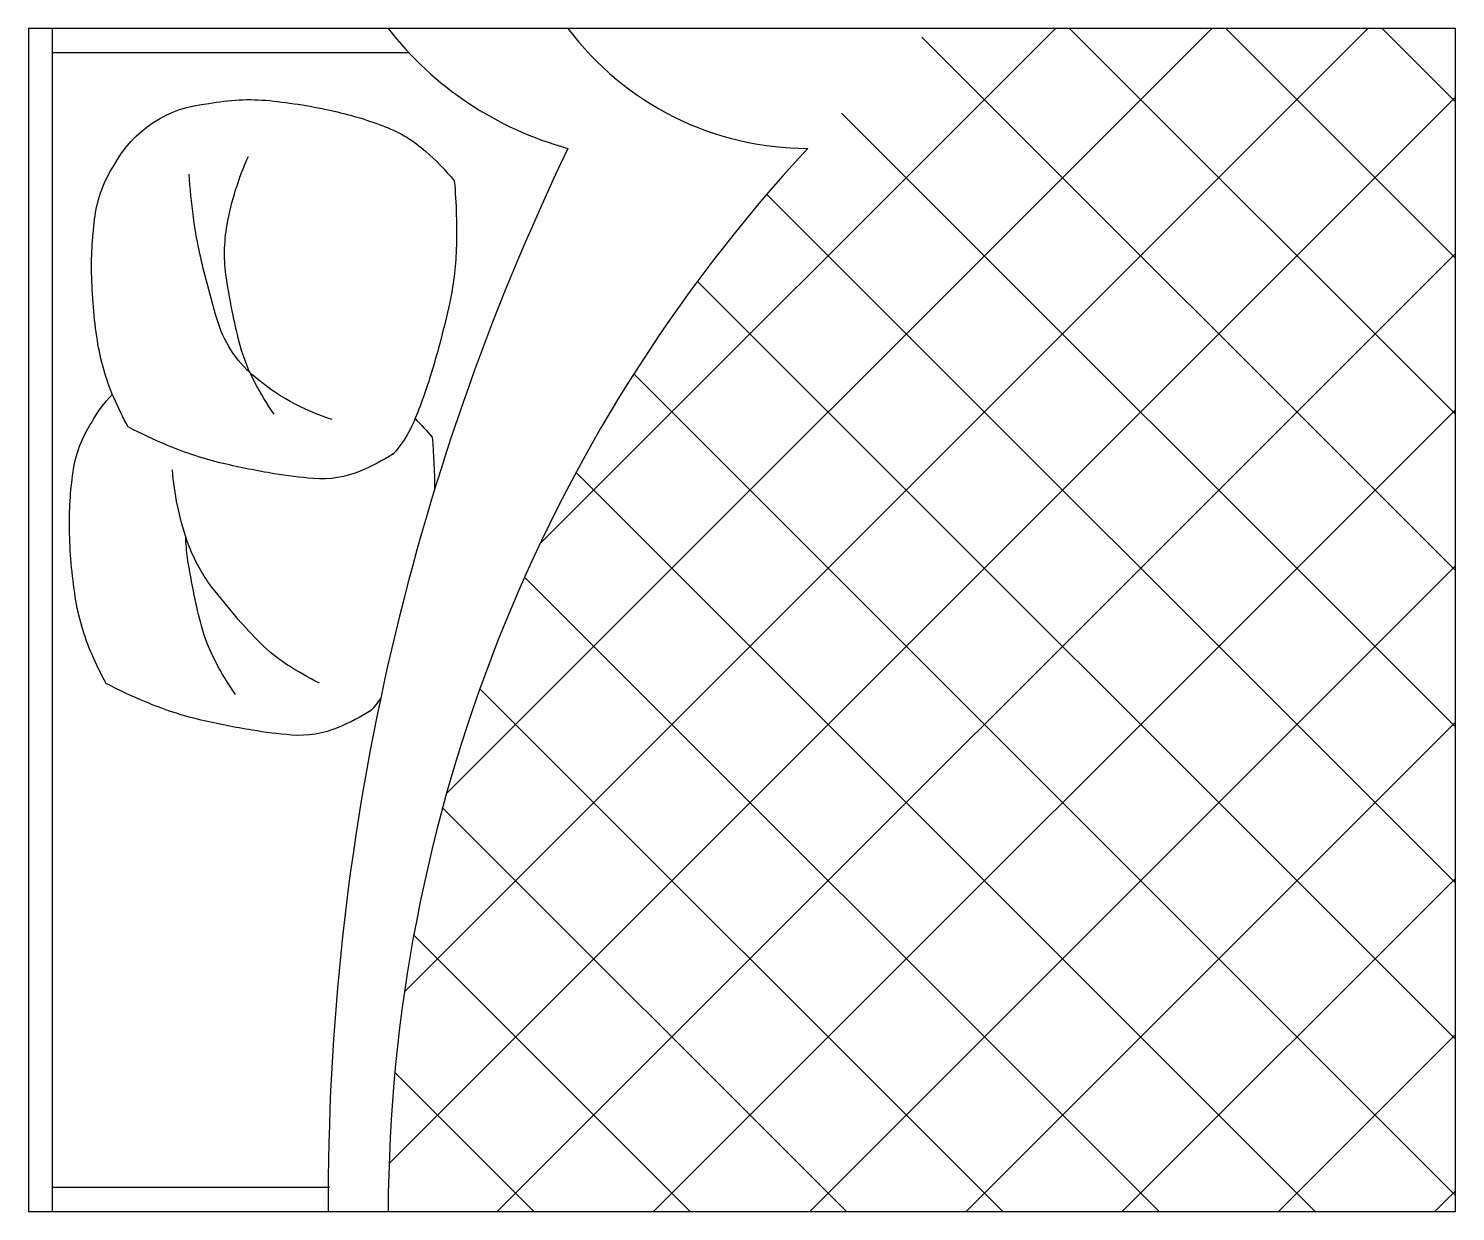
# Model space of a CAD drawing. Header units: millimetres. Extents: x -962.16 to -960.11, y 2728.44 to 2730.14.
import ezdxf

# ---------------------------------------------------------------- set-up
doc = ezdxf.new("R2010")
doc.units = ezdxf.units.MM
doc.header["$LTSCALE"] = 10
doc.layers.add('Móveis_camas', color=2, linetype='Continuous')

msp = doc.modelspace()

# ---------------------------------------------------------------- hatches: boundary and pattern name
at = {"layer": 'Móveis_camas'}
h = msp.add_hatch(dxfattribs=at)
h.set_pattern_fill('ANSI37', color=1, scale=0.05, style=0)
h.set_pattern_definition([(45, (-115.97059, 4.9783), (-0.1122532015, 0.1122532015), []), (135, (-115.97059, 4.9783), (-0.1122532015, -0.1122532015), [])])
h.paths.add_polyline_path([(-960.1113, 2730.1392), (-960.8638, 2730.1392, 0.216464), (-961.6447, 2728.4392), (-960.1113, 2728.4392)])

# ---------------------------------------------------------------- linework, layer by layer
for p, q in [((-962.1269, 2728.4392), (-962.1269, 2730.1392)), ((-962.1269, 2730.1048), (-961.6152, 2730.1048)), ((-961.7291, 2728.4737), (-962.1269, 2728.4737))]:
    msp.add_line(p, q, dxfattribs=at)
msp.add_lwpolyline([(-962.1613, 2728.4392), (-960.1113, 2728.4392), (-960.1113, 2730.1392), (-962.1613, 2730.1392)], close=True, dxfattribs=at)
for points in [[(-961.6447, 2730.1392, 0.162278), (-961.3863, 2729.967, 0.113683), (-961.7308, 2728.4392, 0.100664)], [(-961.3863, 2730.1392, 0.236068), (-961.0419, 2729.967, 0.187946), (-961.6447, 2728.4392, 0.205258)], [(-961.6377, 2729.5278, -0.040453), (-961.6841, 2729.5035, -0.121269), (-961.752, 2729.4925, -0.020937), (-961.8084, 2729.4995, -0.015911), (-961.8816, 2729.5141, -0.04249), (-961.9616, 2729.5401, -0.020654), (-962.0182, 2729.5667, -0.022056), (-962.0389, 2729.6091, -0.064376), (-962.0624, 2729.6907, -0.03352), (-962.0707, 2729.7878, -0.039598), (-962.0657, 2729.8702, -0.109626), (-962.0389, 2729.9418, -0.257026), (-961.9023, 2730.0313, -0.075208), (-961.8148, 2730.0356, -0.030275), (-961.7223, 2730.0205, -0.036967), (-961.6488, 2729.9981, -0.089016), (-961.5905, 2729.9625, -0.036988), (-961.5496, 2729.9204, -0.030345), (-961.5469, 2729.822, -0.04596), (-961.5567, 2729.7436, -0.01901), (-961.5823, 2729.6452, -0.025886), (-961.6075, 2729.5749, -0.088683), (-961.6386, 2729.5267, -0.020726)], [(-961.6694, 2729.1592, -0.040453), (-961.7159, 2729.1349, -0.121269), (-961.7837, 2729.1239, -0.020937), (-961.8401, 2729.1309, -0.015911), (-961.9134, 2729.1455, -0.04249), (-961.9933, 2729.1715, -0.020654), (-962.0499, 2729.1981, -0.022056), (-962.0706, 2729.2405, -0.064376), (-962.0941, 2729.3221, -0.03352), (-962.1025, 2729.4193, -0.039598), (-962.0974, 2729.5017, -0.109626), (-962.0706, 2729.5732, -0.074587), (-962.0408, 2729.6136, -0.074587)], [(-961.606, 2729.5786, -0.02291), (-961.5813, 2729.5519, -0.023537), (-961.5782, 2729.476, -0.023914)], [(-961.6554, 2729.1767, -0.036612), (-961.6703, 2729.1582)]]:
    msp.add_lwpolyline(points, format="xyb", dxfattribs=at)
at = {"layer": 'Móveis_camas', "color": 1}
for points in [[(-961.8085, 2729.5848, -0.028806), (-961.8366, 2729.6314, -0.055645), (-961.8571, 2729.6835, -0.015363), (-961.8674, 2729.727, -0.01263), (-961.877, 2729.7805, -0.082628), (-961.876, 2729.8571, -0.061291), (-961.8455, 2729.9555)], [(-961.7249, 2729.5773, -0.103492), (-961.8391, 2729.641, -0.14369), (-961.8904, 2729.7211, -0.007817), (-961.9063, 2729.7786, -0.010698), (-961.9163, 2729.8209, -0.020146), (-961.9245, 2729.8688, -0.015912), (-961.9305, 2729.9299)], [(-961.7433, 2729.1983, -0.028806), (-961.7905, 2729.2255, -0.055645), (-961.8335, 2729.2612, -0.015363), (-961.8636, 2729.2943, -0.01263), (-961.8978, 2729.3365, -0.082628), (-961.9339, 2729.4041, -0.061291), (-961.9547, 2729.505)], [(-961.8642, 2729.1823, -0.028806), (-961.8924, 2729.2289, -0.055645), (-961.9129, 2729.281, -0.015363), (-961.9232, 2729.3245, -0.01263), (-961.9328, 2729.378, -0.033044), (-961.9354, 2729.4087, -0.061291)]]:
    msp.add_lwpolyline(points, format="xyb", dxfattribs=at)

doc.saveas('drawing.dxf')
